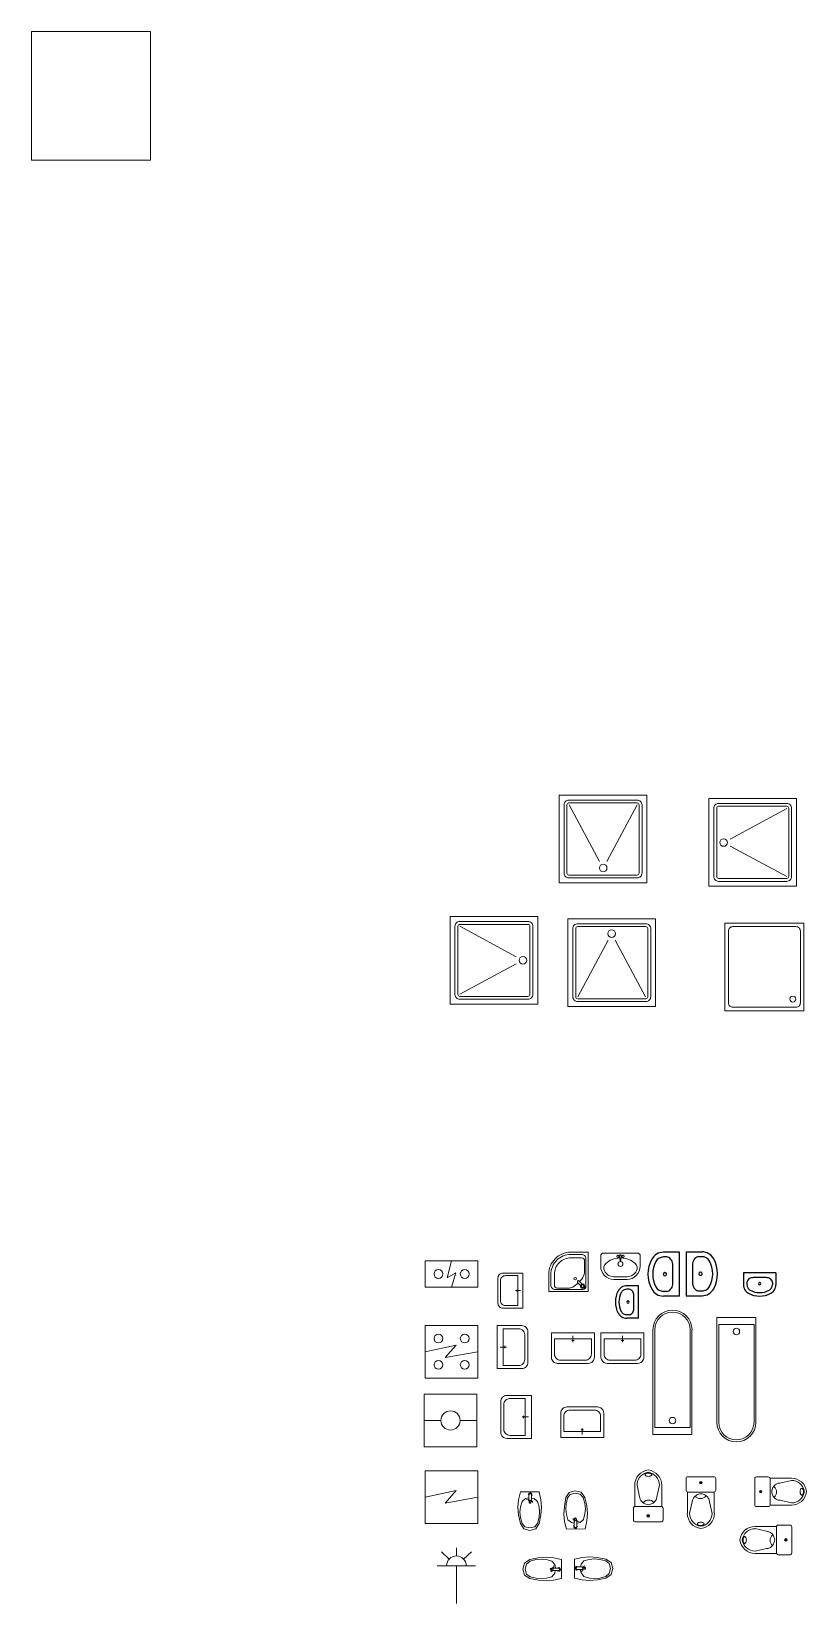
# Model space of a CAD drawing. Header units: millimetres. Extents: x 1384 to 40011, y 2090 to 26416.
# Drawn here: x 21932 to 30777, y 7286 to 25223 of the extents above; entities that cross this region are included whole.
import ezdxf

# ---------------------------------------------------------------- set-up
doc = ezdxf.new("R2010")
doc.units = ezdxf.units.MM
doc.linetypes.add('DASHED', pattern=[70, 50, -20])
for name, color, linetype in [('B-SANTECH', 123, 'Continuous'), ('MEBEL', 7, 'DASHED'), ('SANTEH', 30, 'Continuous'), ('ТОНКИЕ', 250, 'Continuous')]:
    doc.layers.add(name, color=color, linetype=linetype)

# ---------------------------------------------------------------- blocks, each defined once
blk = doc.blocks.new('A$C0AA73124')
at = {"layer": 'MEBEL', "linetype": 'ByBlock'}
for p, q in [((1, -41), (1, -223)), ((501, -41), (1, -41)), ((57, -174), (55, -187)), ((61, -162), (57, -174)), ((68, -151), (61, -162)), ((78, -140), (68, -151)), ((90, -131), (78, -140)), ((104, -124), (90, -131)), ((119, -119), (104, -124)), ((135, -115), (119, -119)), ((152, -114), (135, -115)), ((152, -114), (152, -114)), ((350, -114), (152, -114)), ((350, -114), (350, -114)), ((367, -115), (350, -114)), ((383, -119), (367, -115)), ((398, -124), (383, -119)), ((412, -131), (398, -124)), ((424, -140), (412, -131)), ((434, -151), (424, -140)), ((441, -162), (434, -151)), ((445, -174), (441, -162)), ((447, -187), (445, -174)), ((501, -41), (501, -223)), ((1, -223), (3, -244)), ((3, -244), (7, -263)), ((7, -263), (13, -283)), ((13, -283), (22, -301)), ((22, -301), (34, -317)), ((34, -317), (48, -332)), ((48, -332), (63, -345)), ((55, -187), (55, -223)), ((55, -223), (56, -236)), ((56, -236), (59, -249)), ((59, -249), (63, -261)), ((63, -261), (69, -273)), ((63, -345), (80, -356)), ((69, -273), (76, -283)), ((76, -283), (85, -293)), ((80, -356), (121, -375)), ((85, -293), (95, -301)), ((95, -301), (106, -308)), ((106, -308), (140, -324)), ((140, -324), (176, -336)), ((176, -336), (213, -343)), ((213, -343), (251, -345)), ((238, -192), (232, -206)), ((232, -206), (238, -219)), ((251, -187), (238, -192)), ((238, -219), (251, -225)), ((265, -192), (251, -187)), ((251, -225), (265, -219)), ((251, -345), (289, -343)), ((270, -206), (265, -192)), ((265, -219), (270, -206)), ((289, -343), (326, -336)), ((326, -336), (362, -324)), ((362, -324), (396, -308)), ((382, -375), (422, -356)), ((396, -308), (407, -301)), ((407, -301), (417, -293)), ((417, -293), (426, -283)), ((422, -356), (439, -345)), ((426, -283), (433, -273)), ((433, -273), (439, -261)), ((439, -261), (443, -249)), ((439, -345), (455, -332)), ((443, -249), (446, -236)), ((446, -236), (447, -223)), ((447, -187), (447, -223)), ((455, -332), (468, -317)), ((468, -317), (480, -301)), ((480, -301), (489, -283)), ((489, -283), (496, -263)), ((496, -263), (500, -244)), ((500, -244), (501, -223)), ((121, -375), (163, -388)), ((163, -388), (207, -397)), ((207, -397), (251, -399)), ((251, -399), (296, -397)), ((296, -397), (339, -388)), ((339, -388), (382, -375))]:
    blk.add_line(p, q, dxfattribs=at)
blk = doc.blocks.new('унитаз')
at = {"lineweight": 9}
blk.add_line((-287, 98), (-418, 129), dxfattribs=at)
at = {"layer": 'ТОНКИЕ', "color": 0, "lineweight": 9, "ltscale": 100}
for p, q in [((-174, 154), (-418, 154)), ((-287, -98), (-418, -129)), ((-174, -154), (-418, -154))]:
    blk.add_line(p, q, dxfattribs=at)
for points in [[(-556, -1, -0.049911), (-555, 15, -0.063732), (-551, 26, -0.103622), (-544, 35, -0.177768), (-537, 38, -0.177768), (-531, 35, -0.103622), (-524, 26, -0.063732), (-520, 15, -0.049911), (-518, -1, -0.049911)], [(-194, 0, 0.046371), (-200, 26, 0.088923), (-220, 64, 0.104957), (-252, 90, 0.120011), (-287, 98, 0.120011)], [(-194, 0, -0.046371), (-200, -26, -0.088923), (-220, -64, -0.104957), (-252, -90, -0.120011), (-287, -98, -0.120011)], [(-556, -1, 0.049911), (-555, -17, 0.063732), (-551, -29, 0.103622), (-544, -38, 0.177768), (-537, -40, 0.177768), (-531, -38, 0.103622), (-524, -29, 0.063732), (-520, -17, 0.049911), (-518, -1, 0.049911)]]:
    blk.add_lwpolyline(points, format="xyb", dxfattribs=at)
blk.add_lwpolyline([(0, -150), (0, 150, 0.414214), (-19, 169), (-155, 169, 0.414214), (-174, 150), (-174, -150, 0.414214), (-155, -169), (-19, -169, 0.414214)], format="xyb", close=True, dxfattribs=at)
for radius in [14.6, 4.86]:
    blk.add_circle((-67, 0), radius, dxfattribs=at)
for centre, radius, start, end in [((-418, -21), 175, 90, 173.1637), ((-418, 21), 175, 186.8363, 270), ((-418, -21), 149, 90, 171.9966), ((-418, 21), 149, 188.0034, 270), ((-174, -3), 74.1, 128.0102, 180.9041), ((-174, -5), 74.1, 179.0959, 231.9898)]:
    blk.add_arc(centre, radius, start, end, dxfattribs=at)
blk = doc.blocks.new('раковина')
at = {"color": 0, "lineweight": 9}
for p, q in [((-35, 0), (-107, 0)), ((-89, 14), (-89, -14))]:
    blk.add_line(p, q, dxfattribs=at)
blk.add_lwpolyline([(0, 245), (-280, 245, 0.414214), (-350, 175), (-350, -175, 0.414214), (-280, -245), (0, -245)], format="xyb", close=True, dxfattribs=at)
blk.add_lwpolyline([(-70, 210), (-245, 210, 0.414214), (-315, 140), (-315, -140, 0.414214), (-245, -210), (-70, -210), (-70, -70)], format="xyb", dxfattribs=at)
blk.add_lwpolyline([(-70, -66), (-70, 210)], dxfattribs=at)
blk = doc.blocks.new('плита')
at = {"lineweight": 9}
blk.add_lwpolyline([(300, 300), (300, -300), (-300, -300), (-300, 300)], close=True, dxfattribs=at)
for centre in [(-150, 150), (150, 150), (-150, -150), (150, -150)]:
    blk.add_circle(centre, 50, dxfattribs=at)

msp = doc.modelspace()

# ---------------------------------------------------------------- hatches: boundary and pattern name
at = {"lineweight": 9, "ltscale": 600}
h = msp.add_hatch(color=256, dxfattribs=at)
edge = h.paths.add_edge_path()
edge.add_line((28644, 11244), (28643, 11252))
edge.add_ellipse((28653, 11254), major_axis=(10.1, 0), ratio=1, start_angle=540, end_angle=550.1755, ccw=False)
edge.add_arc((28653, 11254), 10.1, 450, 540, ccw=False)
edge.add_line((28653, 11264), (28653, 11265))
edge.add_line((28653, 11265), (28646, 11265))
edge.add_arc((28653, 11254), 13.4, 844.6981, 946.4848)
h.paths.add_polyline_path([(28653, 11265), (28661, 11265, 0.152567), (28653, 11267)])
h.paths.add_polyline_path([(28646, 11265), (28653, 11265), (28653, 11267, 0.152567)])
h.paths.add_polyline_path([(28663, 11252), (28662, 11244, 0.475833), (28661, 11265), (28653, 11265), (28653, 11264, -0.46724)])

# ---------------------------------------------------------------- linework, layer by layer
at = {"lineweight": 9}
for p, q in [((28954, 16509), (28954, 15509)), ((28415, 15753), (28068, 16398)), ((28496, 15753), (28843, 16398)), ((29662, 16470), (29662, 15470)), ((29905, 16009), (30551, 16356)), ((29905, 15929), (30551, 15582)), ((27954, 15509), (28954, 15509)), ((30662, 15470), (29662, 15470)), ((26709, 15124), (27709, 15124)), ((27709, 14124), (27709, 15124)), ((28054, 14098), (28054, 15098)), ((29054, 15098), (28054, 15098)), ((27465, 14666), (26820, 15013)), ((28512, 14855), (28165, 14209)), ((28593, 14855), (28940, 14209)), ((27465, 14585), (26820, 14238)), ((26426, 11196), (27026, 11196)), ((26726, 11196), (26674, 11002)), ((26674, 11002), (26774, 11059)), ((26774, 11059), (26726, 10896)), ((29024, 10410), (29024, 9214)), ((29045, 10410), (29045, 9295)), ((29448, 10410), (29448, 9295)), ((29469, 10410), (29469, 9214)), ((29753, 9353), (29753, 10549)), ((29753, 10549), (30198, 10549)), ((29774, 10468), (30177, 10468)), ((29774, 9353), (29774, 10468)), ((30177, 9353), (30177, 10468)), ((30198, 9353), (30198, 10549)), ((26426, 10159), (26779, 10233)), ((26779, 10233), (26654, 10092)), ((26654, 10092), (27026, 10159)), ((26414, 9375), (26605, 9375)), ((26824, 9375), (27014, 9375)), ((29469, 9214), (29024, 9214)), ((29448, 9295), (29045, 9295)), ((28872, 8505), (28842, 8636)), ((30472, 8661), (30603, 8691)), ((26426, 8500), (26779, 8574)), ((26779, 8574), (26654, 8433)), ((26654, 8433), (27026, 8500)), ((27483, 8384), (27490, 8469)), ((27490, 8469), (27512, 8559)), ((27512, 8559), (27726, 8559)), ((27512, 8389), (27530, 8451)), ((27530, 8451), (27569, 8484)), ((27569, 8484), (27608, 8492)), ((27610, 8469), (27581, 8473)), ((27611, 8466), (27599, 8461)), ((27602, 8535), (27601, 8527)), ((27606, 8542), (27602, 8535)), ((27613, 8547), (27606, 8542)), ((27608, 8529), (27612, 8535)), ((27608, 8530), (27608, 8529)), ((27608, 8473), (27608, 8529)), ((27612, 8467), (27608, 8473)), ((27611, 8446), (27611, 8467)), ((27622, 8446), (27611, 8446)), ((27612, 8535), (27617, 8539)), ((27617, 8463), (27612, 8467)), ((27621, 8549), (27613, 8547)), ((27613, 8437), (27613, 8446)), ((27614, 8435), (27613, 8437)), ((27618, 8433), (27614, 8435)), ((27617, 8539), (27623, 8540)), ((27623, 8461), (27617, 8463)), ((27622, 8432), (27618, 8433)), ((27630, 8548), (27621, 8549)), ((27622, 8447), (27622, 8447)), ((27623, 8447), (27622, 8447)), ((27627, 8433), (27622, 8432)), ((27623, 8540), (27629, 8539)), ((27629, 8463), (27623, 8461)), ((27634, 8446), (27623, 8446)), ((27631, 8434), (27627, 8433)), ((27629, 8539), (27634, 8535)), ((27634, 8467), (27629, 8463)), ((27637, 8544), (27630, 8548)), ((27632, 8437), (27631, 8434)), ((27632, 8446), (27632, 8437)), ((27634, 8535), (27638, 8529)), ((27638, 8473), (27634, 8467)), ((27634, 8467), (27634, 8446)), ((27637, 8461), (27634, 8464)), ((27637, 8461), (27634, 8462)), ((27643, 8537), (27637, 8544)), ((27652, 8439), (27637, 8461)), ((27638, 8530), (27638, 8473)), ((27639, 8514), (27638, 8512)), ((27638, 8490), (27668, 8484)), ((27644, 8521), (27639, 8514)), ((27645, 8529), (27643, 8537)), ((27668, 8484), (27708, 8451)), ((27708, 8451), (27724, 8389)), ((27726, 8559), (27746, 8470)), ((27746, 8470), (27753, 8385)), ((28013, 8394), (28031, 8494)), ((28031, 8494), (28068, 8553)), ((28034, 8422), (28049, 8491)), ((28049, 8491), (28080, 8532)), ((28068, 8553), (28136, 8573)), ((28080, 8532), (28137, 8547)), ((28136, 8573), (28205, 8555)), ((28137, 8547), (28194, 8534)), ((28194, 8534), (28227, 8494)), ((28205, 8555), (28245, 8497)), ((28227, 8494), (28247, 8427)), ((28245, 8497), (28269, 8400)), ((29669, 8446), (29699, 8315)), ((27490, 8297), (27483, 8384)), ((27512, 8199), (27490, 8297)), ((27506, 8330), (27512, 8389)), ((27511, 8269), (27506, 8330)), ((27530, 8201), (27511, 8269)), ((27724, 8270), (27708, 8201)), ((27724, 8389), (27730, 8331)), ((27730, 8331), (27724, 8270)), ((27746, 8298), (27726, 8199)), ((27753, 8385), (27746, 8298)), ((28008, 8307), (28013, 8394)), ((28016, 8222), (28008, 8307)), ((28030, 8362), (28034, 8422)), ((28036, 8303), (28030, 8362)), ((28054, 8242), (28036, 8303)), ((28109, 8255), (28124, 8233)), ((28129, 8257), (28130, 8260)), ((28129, 8248), (28129, 8257)), ((28130, 8260), (28134, 8261)), ((28134, 8261), (28139, 8262)), ((28139, 8262), (28144, 8261)), ((28144, 8261), (28147, 8259)), ((28147, 8259), (28148, 8257)), ((28148, 8257), (28148, 8248)), ((28248, 8308), (28232, 8245)), ((28247, 8427), (28254, 8366)), ((28254, 8366), (28248, 8308)), ((28269, 8400), (28277, 8313)), ((28277, 8313), (28271, 8228)), ((27562, 8161), (27530, 8201)), ((27619, 8148), (27562, 8161)), ((27676, 8161), (27619, 8148)), ((27708, 8201), (27676, 8161)), ((28037, 8133), (28016, 8222)), ((28252, 8137), (28037, 8133)), ((28094, 8210), (28054, 8242)), ((28125, 8204), (28094, 8210)), ((28118, 8165), (28120, 8157)), ((28119, 8173), (28123, 8180)), ((28120, 8157), (28126, 8150)), ((28123, 8180), (28125, 8182)), ((28124, 8233), (28127, 8232)), ((28124, 8233), (28127, 8230)), ((28124, 8221), (28128, 8227)), ((28125, 8164), (28124, 8221)), ((28129, 8159), (28125, 8165)), ((28126, 8150), (28133, 8146)), ((28127, 8248), (28139, 8248)), ((28127, 8227), (28127, 8248)), ((28128, 8227), (28133, 8231)), ((28134, 8155), (28129, 8159)), ((28133, 8231), (28139, 8233)), ((28133, 8146), (28142, 8145)), ((28140, 8154), (28134, 8155)), ((28138, 8248), (28139, 8248)), ((28139, 8248), (28150, 8248)), ((28139, 8248), (28139, 8248)), ((28139, 8233), (28145, 8232)), ((28146, 8155), (28140, 8154)), ((28142, 8145), (28150, 8147)), ((28145, 8232), (28150, 8228)), ((28151, 8159), (28146, 8155)), ((28150, 8248), (28150, 8227)), ((28150, 8229), (28163, 8234)), ((28150, 8228), (28154, 8222)), ((28150, 8147), (28157, 8152)), ((28151, 8225), (28181, 8222)), ((28155, 8165), (28151, 8159)), ((28154, 8222), (28155, 8165)), ((28193, 8212), (28154, 8202)), ((28155, 8165), (28155, 8165)), ((28157, 8152), (28161, 8160)), ((28161, 8160), (28162, 8168)), ((28232, 8245), (28193, 8212)), ((28271, 8228), (28252, 8137)), ((27541, 7680), (27560, 7748)), ((27560, 7748), (27618, 7787)), ((27567, 7680), (27581, 7737)), ((27581, 7737), (27621, 7770)), ((27618, 7787), (27716, 7809)), ((27621, 7770), (27689, 7788)), ((27689, 7788), (27750, 7794)), ((27716, 7809), (27804, 7816)), ((27750, 7794), (27808, 7787)), ((27804, 7816), (27889, 7809)), ((27808, 7787), (27871, 7770)), ((27871, 7770), (27903, 7730)), ((27889, 7809), (27979, 7787)), ((27889, 7689), (27893, 7719)), ((27903, 7730), (27912, 7691)), ((27979, 7787), (27979, 7573)), ((28127, 7791), (28217, 7811)), ((28127, 7577), (28127, 7791)), ((28196, 7703), (28203, 7734)), ((28203, 7734), (28235, 7773)), ((28217, 7811), (28301, 7818)), ((28248, 7718), (28226, 7703)), ((28235, 7773), (28297, 7790)), ((28297, 7790), (28356, 7795)), ((28301, 7818), (28389, 7812)), ((28356, 7795), (28417, 7790)), ((28389, 7812), (28488, 7791)), ((28417, 7790), (28485, 7773)), ((28485, 7773), (28526, 7742)), ((28488, 7791), (28546, 7754)), ((28526, 7742), (28539, 7685)), ((28546, 7754), (28566, 7685)), ((27560, 7611), (27541, 7680)), ((27618, 7573), (27560, 7611)), ((27581, 7623), (27567, 7680)), ((27621, 7592), (27581, 7623)), ((27717, 7553), (27618, 7573)), ((27690, 7575), (27621, 7592)), ((27750, 7570), (27690, 7575)), ((27805, 7547), (27717, 7553)), ((27809, 7575), (27750, 7570)), ((27890, 7554), (27805, 7547)), ((27871, 7592), (27809, 7575)), ((27852, 7677), (27853, 7682)), ((27853, 7672), (27852, 7677)), ((27853, 7682), (27855, 7685)), ((27854, 7668), (27853, 7672)), ((27857, 7667), (27854, 7668)), ((27855, 7685), (27857, 7686)), ((27857, 7686), (27866, 7686)), ((27866, 7667), (27857, 7667)), ((27859, 7647), (27881, 7662)), ((27866, 7688), (27887, 7688)), ((27866, 7677), (27866, 7688)), ((27866, 7677), (27866, 7677)), ((27866, 7676), (27866, 7677)), ((27866, 7665), (27866, 7677)), ((27887, 7665), (27866, 7665)), ((27903, 7631), (27871, 7592)), ((27885, 7688), (27881, 7700)), ((27881, 7676), (27882, 7682)), ((27882, 7671), (27881, 7676)), ((27881, 7662), (27882, 7665)), ((27881, 7662), (27884, 7665)), ((27882, 7682), (27886, 7687)), ((27886, 7666), (27882, 7671)), ((27886, 7687), (27893, 7691)), ((27893, 7662), (27886, 7666)), ((27979, 7573), (27890, 7554)), ((27893, 7691), (27949, 7691)), ((27950, 7662), (27893, 7662)), ((27910, 7662), (27903, 7631)), ((27933, 7660), (27932, 7662)), ((27941, 7656), (27933, 7660)), ((27955, 7697), (27946, 7698)), ((27950, 7691), (27949, 7691)), ((27949, 7691), (27955, 7687)), ((27955, 7665), (27949, 7662)), ((27949, 7655), (27957, 7657)), ((27962, 7693), (27955, 7697)), ((27955, 7687), (27959, 7682)), ((27959, 7671), (27955, 7665)), ((27957, 7657), (27964, 7662)), ((27959, 7682), (27960, 7676)), ((27960, 7676), (27959, 7671)), ((27967, 7686), (27962, 7693)), ((27964, 7662), (27968, 7669)), ((27969, 7678), (27967, 7686)), ((27968, 7669), (27969, 7678)), ((28217, 7556), (28127, 7577)), ((28138, 7695), (28137, 7687)), ((28137, 7687), (28139, 7679)), ((28143, 7703), (28138, 7695)), ((28139, 7679), (28144, 7672)), ((28149, 7708), (28143, 7703)), ((28144, 7672), (28152, 7668)), ((28146, 7688), (28147, 7694)), ((28147, 7683), (28146, 7688)), ((28147, 7694), (28151, 7699)), ((28151, 7677), (28147, 7683)), ((28157, 7710), (28149, 7708)), ((28151, 7699), (28157, 7703)), ((28157, 7674), (28151, 7677)), ((28152, 7668), (28160, 7667)), ((28157, 7703), (28214, 7703)), ((28157, 7674), (28157, 7674)), ((28214, 7674), (28157, 7674)), ((28166, 7709), (28173, 7705)), ((28173, 7705), (28174, 7703)), ((28203, 7635), (28194, 7674)), ((28235, 7595), (28203, 7635)), ((28214, 7703), (28220, 7699)), ((28220, 7677), (28214, 7674)), ((28217, 7676), (28214, 7646)), ((28302, 7548), (28217, 7556)), ((28219, 7700), (28240, 7700)), ((28240, 7677), (28219, 7677)), ((28220, 7699), (28224, 7694)), ((28224, 7683), (28220, 7677)), ((28221, 7677), (28226, 7665)), ((28226, 7703), (28222, 7700)), ((28226, 7703), (28224, 7700)), ((28224, 7694), (28225, 7688)), ((28225, 7688), (28224, 7683)), ((28298, 7577), (28235, 7595)), ((28240, 7700), (28240, 7688)), ((28240, 7698), (28250, 7698)), ((28240, 7688), (28240, 7677)), ((28240, 7688), (28240, 7687)), ((28240, 7688), (28240, 7688)), ((28249, 7679), (28240, 7679)), ((28252, 7680), (28249, 7679)), ((28250, 7698), (28252, 7696)), ((28252, 7696), (28254, 7693)), ((28253, 7683), (28252, 7680)), ((28254, 7688), (28253, 7683)), ((28254, 7693), (28254, 7688)), ((28357, 7571), (28298, 7577)), ((28390, 7555), (28302, 7548)), ((28417, 7577), (28357, 7571)), ((28488, 7577), (28390, 7555)), ((28485, 7595), (28417, 7577)), ((28525, 7628), (28485, 7595)), ((28546, 7616), (28488, 7577)), ((28539, 7685), (28525, 7628)), ((28566, 7685), (28546, 7616))]:
    msp.add_line(p, q, dxfattribs=at)
at = {"lineweight": 9, "ltscale": 600}
for p, q in [((28643, 11252), (28643, 11254)), ((28643, 11254), (28648, 11195)), ((28648, 11195), (28643, 11252)), ((28663, 11254), (28658, 11195)), ((28663, 11254), (28658, 11195))]:
    msp.add_line(p, q, dxfattribs=at)
at = {"color": 0, "lineweight": 9}
for p, q in [((27513, 10856), (27454, 10856)), ((27469, 10867), (27469, 10845)), ((27335, 10198), (27335, 10226)), ((28097, 10287), (28125, 10287)), ((28111, 10341), (28111, 10269)), ((28662, 10287), (28690, 10287)), ((28676, 10341), (28676, 10269)), ((27281, 10212), (27353, 10212)), ((28231, 9268), (28203, 9268)), ((28217, 9214), (28217, 9286))]:
    msp.add_line(p, q, dxfattribs=at)
at = {"color": 3, "lineweight": 9}
for p, q in [((26781, 7829), (26781, 7923)), ((26669, 7717), (26563, 7717)), ((26699, 7793), (26610, 7876)), ((26669, 7717), (26999, 7717)), ((26781, 7717), (26781, 7286)), ((26864, 7793), (26952, 7876))]:
    msp.add_line(p, q, dxfattribs=at)
at = {"color": 1, "lineweight": 0}
msp.add_lwpolyline([(21932, 25223), (23289, 25223), (23289, 23753), (21932, 23753)], close=True, dxfattribs=at)
at = {"lineweight": 9}
for points in [[(27954, 15509), (27954, 16509), (28954, 16509)], [(29662, 16470), (30662, 16470), (30662, 15470)], [(27709, 14124), (26709, 14124), (26709, 15124)], [(29054, 15098), (29054, 14098), (28054, 14098)], [(27026, 11196), (27026, 10896), (26426, 10896), (26426, 11196)], [(27726, 8199), (27688, 8140), (27620, 8121), (27551, 8140), (27512, 8199)]]:
    msp.add_lwpolyline(points, dxfattribs=at)
for points in [[(28010, 15621), (28010, 16398, -0.414214), (28065, 16454), (28843, 16454, -0.141372)], [(28899, 16398), (28899, 15621, -0.414214), (28843, 15565), (28065, 15565, -0.414214), (28010, 15621)], [(28043, 15621), (28043, 16398, -0.414214), (28065, 16421), (28843, 16421, -0.139565)], [(28865, 16398), (28865, 15621, -0.414214), (28843, 15598), (28065, 15598, -0.414214), (28043, 15621)], [(28899, 15621), (28899, 16398, 0.414214), (28843, 16454), (28065, 16454, 0.141372)], [(28865, 15621), (28865, 16398, 0.414214), (28843, 16421), (28065, 16421, 0.139565)], [(30551, 15526), (29773, 15526, -0.414214), (29717, 15582), (29717, 16359, -0.414214), (29773, 16415)], [(30551, 15559), (29773, 15559, -0.414214), (29751, 15582), (29751, 16359, -0.414214), (29773, 16382)], [(29773, 16415), (30551, 16415, -0.414214), (30606, 16359), (30606, 15582, -0.141372)], [(29773, 16382), (30551, 16382, -0.414214), (30573, 16359), (30573, 15582, -0.139565)], [(29773, 15559), (30551, 15559, 0.414214), (30573, 15582), (30573, 16359, 0.139565)], [(29773, 15526), (30551, 15526, 0.414214), (30606, 15582), (30606, 16359, 0.141372)], [(27598, 15069), (26820, 15069, 0.414214), (26765, 15013), (26765, 14235, 0.141372)], [(26820, 15069), (27598, 15069, -0.414214), (27653, 15013), (27653, 14235, -0.414214), (27598, 14180)], [(27598, 14180), (26820, 14180, -0.414214), (26765, 14235), (26765, 15013, -0.141372)], [(27598, 15035), (26820, 15035, 0.414214), (26798, 15013), (26798, 14235, 0.139565)], [(27598, 14213), (26820, 14213, -0.414214), (26798, 14235), (26798, 15013, -0.139565)], [(26820, 15035), (27598, 15035, -0.414214), (27620, 15013), (27620, 14235, -0.414214), (27598, 14213)], [(28110, 14209), (28110, 14987, -0.414214), (28165, 15043), (28943, 15043, -0.414214), (28999, 14987)], [(28110, 14987), (28110, 14209, 0.414214), (28165, 14154), (28943, 14154, 0.141372)], [(28143, 14209), (28143, 14987, -0.414214), (28165, 15009), (28943, 15009, -0.414214), (28965, 14987)], [(28143, 14987), (28143, 14209, 0.414214), (28165, 14187), (28943, 14187, 0.139565)], [(28965, 14987), (28965, 14209, -0.414214), (28943, 14187), (28165, 14187, -0.139565)], [(28999, 14987), (28999, 14209, -0.414214), (28943, 14154), (28165, 14154, -0.141372)]]:
    msp.add_lwpolyline(points, format="xyb", dxfattribs=at)
at = {"lineweight": 9, "ltscale": 600}
msp.add_lwpolyline([(28878, 11135, -0.414214), (28728, 10985), (28578, 10985, -0.414214), (28428, 11135), (28428, 11265), (28448, 11285), (28858, 11285), (28878, 11265)], format="xyb", close=True, dxfattribs=at)
msp.add_lwpolyline([(28645, 11230, 0.181638), (28485, 11164, 0.326351), (28470, 11083, 0.289814), (28578, 11015), (28728, 11015, 0.289814), (28837, 11083, 0.326351), (28821, 11164, 0.181638), (28661, 11230)], format="xyb", dxfattribs=at)
for points in [[(28635, 11245), (28635, 11245), (28635, 11244), (28635, 11244), (28635, 11244), (28635, 11244), (28635, 11244), (28635, 11244), (28635, 11243), (28635, 11243), (28635, 11243), (28635, 11243), (28634, 11243), (28634, 11243), (28634, 11242), (28634, 11242), (28634, 11242), (28634, 11242), (28634, 11242), (28634, 11241), (28634, 11241), (28634, 11241), (28634, 11241), (28634, 11241), (28634, 11241), (28634, 11241), (28633, 11240), (28633, 11240), (28633, 11240), (28633, 11240), (28633, 11240), (28633, 11240), (28633, 11239), (28633, 11239), (28633, 11239), (28633, 11239), (28632, 11239), (28632, 11239), (28632, 11238), (28632, 11238), (28632, 11238), (28632, 11238), (28631, 11238), (28631, 11238), (28631, 11238), (28631, 11238), (28631, 11238), (28631, 11237), (28631, 11237), (28630, 11237), (28630, 11237), (28630, 11237), (28630, 11237), (28630, 11237), (28630, 11237), (28630, 11237), (28629, 11237), (28629, 11237), (28629, 11236), (28629, 11236), (28629, 11236), (28628, 11236), (28628, 11236), (28628, 11236), (28628, 11236), (28628, 11236), (28628, 11236), (28627, 11235), (28627, 11235), (28627, 11235), (28627, 11235), (28627, 11235), (28627, 11235), (28626, 11235), (28626, 11235), (28626, 11235), (28626, 11235), (28625, 11235), (28625, 11235), (28625, 11235), (28625, 11235), (28625, 11235), (28625, 11235), (28624, 11235), (28624, 11235), (28624, 11235), (28624, 11235), (28624, 11235), (28623, 11235), (28623, 11235), (28623, 11235), (28623, 11235), (28623, 11235), (28623, 11235), (28622, 11235), (28622, 11235), (28622, 11235), (28622, 11235), (28622, 11235), (28621, 11235), (28621, 11235), (28621, 11235), (28621, 11235), (28621, 11235), (28620, 11235), (28620, 11235), (28620, 11236), (28620, 11236), (28620, 11236), (28619, 11236), (28619, 11236), (28619, 11236), (28618, 11236), (28618, 11236), (28618, 11236), (28618, 11237), (28617, 11237), (28617, 11237), (28616, 11237), (28616, 11238), (28615, 11238), (28615, 11238), (28615, 11238), (28615, 11239), (28615, 11239), (28615, 11239), (28615, 11239), (28614, 11239), (28614, 11239), (28614, 11239), (28614, 11240), (28614, 11240), (28613, 11240), (28613, 11240), (28613, 11240), (28613, 11240), (28613, 11241), (28613, 11241), (28613, 11241), (28613, 11241), (28613, 11241), (28613, 11242), (28613, 11242), (28613, 11242), (28613, 11242), (28612, 11242), (28612, 11242), (28612, 11242), (28612, 11243), (28612, 11243), (28612, 11243), (28612, 11243), (28612, 11243), (28612, 11244), (28612, 11244), (28612, 11244), (28612, 11244), (28612, 11244), (28612, 11245), (28612, 11245), (28612, 11245), (28611, 11245), (28611, 11245), (28611, 11245), (28611, 11246), (28611, 11246), (28611, 11246), (28611, 11246), (28611, 11246), (28611, 11246), (28612, 11247), (28612, 11247), (28612, 11247), (28612, 11247), (28612, 11247), (28611, 11248), (28611, 11248), (28611, 11248), (28611, 11248), (28611, 11248), (28611, 11249), (28611, 11249), (28611, 11249), (28611, 11249), (28612, 11249), (28612, 11249), (28612, 11250), (28612, 11250), (28612, 11250), (28612, 11250), (28612, 11250), (28612, 11251), (28612, 11251), (28612, 11251), (28612, 11251), (28612, 11251), (28612, 11252), (28612, 11252), (28612, 11252), (28612, 11252), (28613, 11252), (28613, 11252), (28613, 11252), (28613, 11253), (28613, 11253), (28613, 11253), (28613, 11253), (28613, 11253), (28613, 11254), (28613, 11254), (28613, 11254), (28613, 11254), (28613, 11254), (28614, 11254), (28614, 11255), (28614, 11255), (28614, 11255), (28614, 11255), (28615, 11255), (28615, 11255), (28615, 11255), (28615, 11255), (28615, 11256), (28615, 11256), (28615, 11256), (28615, 11256), (28615, 11256), (28615, 11256), (28616, 11257), (28616, 11257), (28616, 11257), (28616, 11257), (28616, 11257), (28617, 11257), (28617, 11257), (28617, 11257), (28617, 11257), (28617, 11257), (28617, 11257), (28618, 11258), (28618, 11258), (28618, 11258), (28618, 11258), (28618, 11258), (28618, 11258), (28618, 11258), (28619, 11258), (28619, 11258), (28619, 11258), (28619, 11258), (28619, 11258), (28620, 11258), (28620, 11258), (28620, 11258), (28620, 11259), (28620, 11259), (28620, 11259), (28621, 11259), (28621, 11259), (28621, 11259), (28621, 11259), (28621, 11259), (28622, 11259), (28622, 11259), (28622, 11259), (28622, 11259), (28622, 11259), (28623, 11259), (28623, 11259), (28623, 11259), (28623, 11259), (28623, 11259), (28623, 11259), (28624, 11259), (28624, 11259), (28624, 11259), (28624, 11259), (28624, 11259), (28625, 11259), (28625, 11259), (28625, 11259), (28625, 11259), (28625, 11259), (28625, 11259), (28626, 11259), (28626, 11259), (28626, 11259), (28626, 11259), (28627, 11259), (28627, 11259), (28627, 11259), (28627, 11259), (28627, 11259), (28627, 11259), (28628, 11259), (28628, 11258), (28628, 11258), (28628, 11258), (28628, 11258), (28628, 11258), (28629, 11258), (28629, 11258), (28629, 11258), (28629, 11258), (28629, 11258), (28630, 11258), (28630, 11258), (28630, 11258), (28630, 11258), (28630, 11257), (28630, 11257), (28630, 11257), (28631, 11257), (28631, 11257), (28631, 11257), (28631, 11256), (28631, 11256), (28631, 11256), (28631, 11256), (28632, 11256), (28632, 11256), (28632, 11256), (28632, 11256), (28632, 11256), (28632, 11256), (28633, 11255), (28633, 11255), (28633, 11255), (28633, 11255), (28633, 11255), (28633, 11254), (28633, 11254), (28633, 11254), (28633, 11254), (28633, 11254), (28634, 11254), (28634, 11254), (28634, 11253), (28634, 11253), (28634, 11253), (28634, 11253), (28634, 11253), (28634, 11253), (28634, 11252), (28634, 11252), (28634, 11252), (28634, 11252), (28634, 11252), (28634, 11251), (28635, 11251), (28635, 11251), (28635, 11251), (28635, 11251), (28635, 11251), (28635, 11250), (28635, 11250), (28635, 11250), (28635, 11250), (28635, 11250), (28635, 11250), (28635, 11249), (28635, 11249), (28635, 11249), (28635, 11249), (28635, 11249), (28635, 11248), (28635, 11248), (28635, 11248), (28636, 11248), (28636, 11248), (28636, 11247), (28636, 11247), (28636, 11247), (28636, 11247), (28636, 11247), (28636, 11247), (28636, 11246), (28635, 11246), (28635, 11246), (28635, 11246), (28635, 11246), (28635, 11245), (28635, 11245), (28635, 11245)], [(28674, 11238), (28674, 11238), (28675, 11238), (28675, 11238), (28675, 11238), (28675, 11238), (28675, 11238), (28676, 11238), (28676, 11238), (28676, 11237), (28676, 11237), (28676, 11237), (28676, 11237), (28676, 11237), (28676, 11237), (28676, 11237), (28677, 11237), (28677, 11237), (28677, 11237), (28677, 11237), (28677, 11236), (28678, 11236), (28678, 11236), (28678, 11236), (28678, 11236), (28678, 11236), (28679, 11236), (28679, 11236), (28679, 11236), (28679, 11235), (28679, 11235), (28679, 11235), (28679, 11235), (28680, 11235), (28680, 11235), (28680, 11235), (28680, 11235), (28681, 11235), (28681, 11235), (28681, 11235), (28681, 11235), (28681, 11235), (28681, 11235), (28682, 11235), (28682, 11235), (28682, 11235), (28682, 11235), (28682, 11235), (28683, 11235), (28683, 11235), (28683, 11235), (28683, 11235), (28683, 11235), (28683, 11235), (28684, 11235), (28684, 11235), (28684, 11235), (28684, 11235), (28684, 11235), (28685, 11235), (28685, 11235), (28685, 11235), (28685, 11235), (28685, 11235), (28686, 11235), (28686, 11235), (28686, 11235), (28686, 11235), (28686, 11236), (28687, 11236), (28687, 11236), (28687, 11236), (28687, 11236), (28688, 11236), (28688, 11236), (28688, 11236), (28689, 11236), (28689, 11237), (28689, 11237), (28690, 11237), (28690, 11237), (28691, 11238), (28691, 11238), (28691, 11238), (28691, 11238), (28691, 11239), (28692, 11239), (28692, 11239), (28692, 11239), (28692, 11239), (28692, 11239), (28692, 11239), (28693, 11240), (28693, 11240), (28693, 11240), (28693, 11240), (28693, 11240), (28693, 11240), (28693, 11241), (28693, 11241), (28693, 11241), (28693, 11241), (28693, 11241), (28693, 11242), (28694, 11242), (28694, 11242), (28694, 11242), (28694, 11242), (28694, 11242), (28694, 11242), (28694, 11243), (28694, 11243), (28694, 11243), (28694, 11243), (28694, 11243), (28694, 11244), (28694, 11244), (28694, 11244), (28694, 11244), (28694, 11244), (28695, 11245), (28695, 11245), (28695, 11245), (28695, 11245), (28695, 11245), (28695, 11245), (28695, 11246), (28695, 11246), (28695, 11246), (28695, 11246), (28695, 11246), (28695, 11246), (28695, 11247), (28695, 11247), (28695, 11247), (28695, 11247), (28695, 11247), (28695, 11248), (28695, 11248), (28695, 11248), (28695, 11248), (28695, 11248), (28695, 11249), (28695, 11249), (28695, 11249), (28695, 11249), (28695, 11249), (28695, 11249), (28695, 11250), (28694, 11250), (28694, 11250), (28694, 11250), (28694, 11250), (28694, 11251), (28694, 11251), (28694, 11251), (28694, 11251), (28694, 11251), (28694, 11252), (28694, 11252), (28694, 11252), (28694, 11252), (28694, 11252), (28694, 11252), (28694, 11252), (28693, 11253), (28693, 11253), (28693, 11253), (28693, 11253), (28693, 11253), (28693, 11254), (28693, 11254), (28693, 11254), (28693, 11254), (28693, 11254), (28693, 11254), (28693, 11255), (28692, 11255), (28692, 11255), (28692, 11255), (28692, 11255), (28692, 11255), (28692, 11255), (28691, 11255), (28691, 11256), (28691, 11256), (28691, 11256), (28691, 11256), (28691, 11256), (28691, 11256), (28691, 11257), (28691, 11257), (28690, 11257), (28690, 11257), (28690, 11257), (28690, 11257), (28690, 11257), (28689, 11257), (28689, 11257), (28689, 11257), (28689, 11257), (28689, 11258), (28689, 11258), (28689, 11258), (28688, 11258), (28688, 11258), (28688, 11258), (28688, 11258), (28688, 11258), (28688, 11258), (28687, 11258), (28687, 11258), (28687, 11258), (28687, 11258), (28687, 11258), (28686, 11258), (28686, 11259), (28686, 11259), (28686, 11259), (28686, 11259), (28686, 11259), (28685, 11259), (28685, 11259), (28685, 11259), (28685, 11259), (28685, 11259), (28684, 11259), (28684, 11259), (28684, 11259), (28684, 11259), (28684, 11259), (28683, 11259), (28683, 11259), (28683, 11259), (28683, 11259), (28683, 11259), (28683, 11259), (28682, 11259), (28682, 11259), (28682, 11259), (28682, 11259), (28682, 11259), (28681, 11259), (28681, 11259), (28681, 11259), (28681, 11259), (28681, 11259), (28681, 11259), (28680, 11259), (28680, 11259), (28680, 11259), (28680, 11259), (28679, 11259), (28679, 11259), (28679, 11259), (28679, 11259), (28679, 11259), (28679, 11258), (28679, 11258), (28678, 11258), (28678, 11258), (28678, 11258), (28678, 11258), (28678, 11258), (28677, 11258), (28677, 11258), (28677, 11258), (28677, 11258), (28677, 11258), (28676, 11258), (28676, 11258), (28676, 11257), (28676, 11257), (28676, 11257), (28676, 11257), (28676, 11257), (28676, 11257), (28676, 11256), (28675, 11256), (28675, 11256), (28675, 11256), (28675, 11256), (28675, 11256), (28674, 11256), (28674, 11256), (28674, 11256), (28674, 11256), (28674, 11255), (28674, 11255), (28674, 11255), (28674, 11255), (28674, 11255), (28674, 11254), (28673, 11254), (28673, 11254), (28673, 11254), (28673, 11254), (28673, 11254), (28673, 11254), (28673, 11253), (28672, 11253), (28672, 11253), (28672, 11253), (28672, 11253), (28672, 11253), (28672, 11252), (28672, 11252), (28672, 11252), (28672, 11252), (28672, 11252), (28672, 11251), (28672, 11251), (28672, 11251), (28672, 11251), (28671, 11251), (28671, 11251), (28671, 11250), (28671, 11250), (28671, 11250), (28671, 11250), (28671, 11250), (28671, 11250), (28671, 11249), (28671, 11249), (28671, 11249), (28671, 11249), (28671, 11249), (28671, 11248), (28671, 11248), (28671, 11248), (28671, 11248), (28671, 11248), (28671, 11247), (28671, 11247), (28671, 11247), (28671, 11247), (28671, 11247), (28671, 11247), (28671, 11246), (28671, 11246), (28671, 11246), (28671, 11246), (28671, 11246), (28671, 11245), (28671, 11245), (28671, 11245), (28671, 11245), (28671, 11245), (28671, 11244), (28671, 11244), (28671, 11244), (28671, 11244), (28671, 11244), (28671, 11244), (28671, 11243), (28672, 11243), (28672, 11243), (28672, 11243), (28672, 11243), (28672, 11243), (28672, 11242), (28672, 11242), (28672, 11242), (28672, 11242), (28672, 11242), (28672, 11241), (28672, 11241), (28672, 11241), (28672, 11241), (28673, 11241), (28673, 11241), (28673, 11241), (28673, 11240), (28673, 11240), (28673, 11240), (28673, 11240), (28674, 11240), (28674, 11240), (28674, 11239), (28674, 11239), (28674, 11239), (28674, 11239), (28674, 11239), (28674, 11239)]]:
    msp.add_lwpolyline(points, close=True, dxfattribs=at)
at = {"color": 0, "lineweight": 9}
for points in [[(27541, 11056), (27313, 11056, 0.414214), (27255, 10999), (27255, 10713, 0.414214), (27313, 10656), (27541, 10656)], [(27246, 9967), (27526, 9967, 0.414214), (27596, 10037), (27596, 10387, 0.414214), (27526, 10457), (27246, 10457)], [(27866, 10376), (27866, 10096, 0.414214), (27936, 10026), (28286, 10026, 0.414214), (28356, 10096), (28356, 10376)], [(28431, 10376), (28431, 10096, 0.414214), (28501, 10026), (28851, 10026, 0.414214), (28921, 10096), (28921, 10376)], [(28462, 9179), (28462, 9459, 0.414214), (28392, 9529), (28042, 9529, 0.414214), (27972, 9459), (27972, 9179)]]:
    msp.add_lwpolyline(points, format="xyb", close=True, dxfattribs=at)
for points in [[(27484, 11028), (27341, 11028, 0.414214), (27284, 10971), (27284, 10742, 0.414214), (27341, 10685), (27484, 10685), (27484, 10799)], [(27316, 10002), (27491, 10002, 0.414214), (27561, 10072), (27561, 10352, 0.414214), (27491, 10422), (27316, 10422), (27316, 10282)], [(27901, 10306), (27901, 10131, 0.414214), (27971, 10061), (28251, 10061, 0.414214), (28321, 10131), (28321, 10306), (28181, 10306)], [(28466, 10306), (28466, 10131, 0.414214), (28536, 10061), (28816, 10061, 0.414214), (28886, 10131), (28886, 10306), (28746, 10306)], [(28427, 9249), (28427, 9424, 0.414214), (28357, 9494), (28077, 9494, 0.414214), (28007, 9424), (28007, 9249), (28147, 9249)]]:
    msp.add_lwpolyline(points, format="xyb", dxfattribs=at)
for points in [[(27484, 10802), (27484, 11028)], [(27316, 10278), (27316, 10002)], [(28177, 10306), (27901, 10306)], [(28742, 10306), (28466, 10306)], [(28151, 9249), (28427, 9249)]]:
    msp.add_lwpolyline(points, dxfattribs=at)
at = {"lineweight": 9}
for points in [[(27014, 9075), (26414, 9075), (26414, 9675), (27014, 9675)], [(27026, 8800), (27026, 8200), (26426, 8200), (26426, 8800)]]:
    msp.add_lwpolyline(points, close=True, dxfattribs=at)
for centre, radius in [((29830, 15969), 43.3), ((28456, 15678), 43.3), ((28553, 14930), 43.3), ((27540, 14626), 43.3), ((26576, 11046), 50), ((26876, 11046), 50), ((29976, 10390), 37.3), ((26714, 9375), 110), ((29247, 9373), 37.3)]:
    msp.add_circle(centre, radius, dxfattribs=at)
at = {"lineweight": 9, "ltscale": 600}
msp.add_circle((28653, 11160), 28, dxfattribs=at)
for centre, radius, start, end in [((28653, 11254), 10.1, 349.8245, 180), ((28653, 11198), 5.42, 204.6783, 335.3217)]:
    msp.add_arc(centre, radius, start, end, dxfattribs=at)
at = {"lineweight": 9}
for centre, radius, start, end in [((29247, 10410), 223, 0, 180), ((29247, 10410), 201, 0, 180), ((29976, 9353), 223, 180, 0), ((29976, 9353), 201, 180, 0)]:
    msp.add_arc(centre, radius, start, end, dxfattribs=at)
at = {"color": 3, "lineweight": 9}
msp.add_arc((26781, 7717), 112, 0, 180, dxfattribs=at)
at = {"lineweight": 9, "ltscale": 600}
for centre, major_axis, ratio, start_param, end_param in [((28653, 11254), (10.1, 0), 1, 6.10559, 9.602373), ((28653, 11195), (4.93, 0), 0.641024, 3.141593, 6.283185)]:
    msp.add_ellipse(centre, major_axis=major_axis, ratio=ratio, start_param=start_param, end_param=end_param, dxfattribs=at)
at = {"layer": 'B-SANTECH', "color": 0, "lineweight": 9}
msp.add_lwpolyline([(30746, 14049), (29846, 14049), (29846, 15049), (30746, 15049), (30746, 14049)], dxfattribs=at)
msp.add_lwpolyline([(30656, 14089), (29936, 14089, -0.414214), (29886, 14139), (29886, 14959, -0.414214), (29936, 15009), (30656, 15009, -0.414214), (30706, 14959), (30706, 14139, -0.414214)], format="xyb", close=True, dxfattribs=at)
msp.add_circle((30620, 14182), 34.5, dxfattribs=at)
at = {"layer": 'SANTEH', "color": 0, "lineweight": 9}
for p, q in [((28162, 10963), (28164, 10965)), ((28198, 10913), (28162, 10949)), ((28166, 10967), (28164, 10965)), ((28216, 10931), (28180, 10967)), ((28228, 10883), (28227, 10884)), ((28242, 10883), (28244, 10885)), ((28246, 10887), (28244, 10885)), ((28246, 10901), (28245, 10902))]:
    msp.add_line(p, q, dxfattribs=at)
for points in [[(28284, 10845), (28284, 11295), (28087, 11295, 0.414214), (27834, 11041), (27834, 10845)], [(27859, 10920, 0.414214), (27909, 10870), (28224, 10870, 0.414214), (28259, 10905), (28259, 11220, 0.414214), (28209, 11270), (28087, 11270, 0.414214), (27859, 11041)]]:
    msp.add_lwpolyline(points, format="xyb", close=True, dxfattribs=at)
msp.add_lwpolyline([(28108, 10897, -0.127167), (28060, 10885), (27934, 10885, -0.414214), (27899, 10920), (27899, 11041, -0.414214), (28088, 11230), (28209, 11230, -0.414214), (28244, 11195), (28244, 11069, -0.127167), (28231, 11020)], format="xyb", dxfattribs=at)
for centre, radius in [((28136, 10992), 14), ((28221, 10907), 24), ((28221, 10907), 14)]:
    msp.add_circle(centre, radius, dxfattribs=at)
for centre, radius, start, end in [((28169, 10956), 10, 135, 225), ((28173, 10960), 10, 45, 135), ((27956, 11173), 315, 317.3246, 331.011), ((27956, 11173), 315, 298.989, 312.6754), ((28235, 10890), 10, 225, 315), ((28239, 10894), 10, 315, 45)]:
    msp.add_arc(centre, radius, start, end, dxfattribs=at)
at = {"layer": 'ТОНКИЕ', "color": 0, "lineweight": 9, "ltscale": 100}
for p, q in [((28816, 8393), (28816, 8636)), ((29068, 8505), (29099, 8636)), ((29124, 8393), (29124, 8636)), ((30360, 8716), (30603, 8716)), ((29417, 8558), (29417, 8315)), ((29472, 8446), (29442, 8315)), ((29724, 8558), (29724, 8315)), ((30472, 8464), (30603, 8434)), ((30360, 8408), (30603, 8408))]:
    msp.add_line(p, q, dxfattribs=at)
for points in [[(28971, 8775, 0.049911), (28956, 8773, 0.063732), (28944, 8769, 0.103622), (28935, 8762, 0.177768), (28933, 8756, 0.177768), (28935, 8750, 0.103622), (28944, 8743, 0.063732), (28956, 8739, 0.049911), (28971, 8737, 0.049911)], [(28971, 8775, -0.049911), (28987, 8773, -0.063732), (28999, 8769, -0.103622), (29008, 8762, -0.177768), (29010, 8756, -0.177768), (29008, 8750, -0.103622), (28999, 8743, -0.063732), (28987, 8739, -0.049911), (28971, 8737, -0.049911)], [(30379, 8562, -0.046371), (30385, 8589, -0.088923), (30405, 8626, -0.104957), (30437, 8652, -0.120011), (30472, 8661, -0.120011)], [(28970, 8412, -0.046371), (28944, 8418, -0.088923), (28907, 8438, -0.104957), (28881, 8470, -0.120011), (28872, 8505, -0.120011)], [(28970, 8412, 0.046371), (28997, 8418, 0.088923), (29034, 8438, 0.104957), (29060, 8470, 0.120011), (29068, 8505, 0.120011)], [(29571, 8539, 0.046371), (29544, 8533, 0.088923), (29507, 8513, 0.104957), (29481, 8481, 0.120011), (29472, 8446, 0.120011)], [(29571, 8539, -0.046371), (29597, 8533, -0.088923), (29634, 8513, -0.104957), (29660, 8481, -0.120011), (29669, 8446, -0.120011)], [(30379, 8562, 0.046371), (30385, 8536, 0.088923), (30405, 8499, 0.104957), (30437, 8473, 0.120011), (30472, 8464, 0.120011)], [(30742, 8561, 0.049911), (30740, 8577, 0.063732), (30736, 8589, 0.103622), (30729, 8598, 0.177768), (30723, 8600, 0.177768), (30716, 8598, 0.103622), (30709, 8589, 0.063732), (30705, 8577, 0.049911), (30704, 8561, 0.049911)], [(30742, 8561, -0.049911), (30740, 8546, -0.063732), (30736, 8534, -0.103622), (30729, 8525, -0.177768), (30723, 8522, -0.177768), (30716, 8525, -0.103622), (30709, 8534, -0.063732), (30705, 8546, -0.049911), (30704, 8561, -0.049911)], [(29569, 8176, -0.049911), (29554, 8178, -0.063732), (29542, 8182, -0.103622), (29533, 8189, -0.177768), (29531, 8195, -0.177768), (29533, 8201, -0.103622), (29542, 8208, -0.063732), (29554, 8212, -0.049911), (29569, 8214, -0.049911)], [(29569, 8176, 0.049911), (29585, 8178, 0.063732), (29597, 8182, 0.103622), (29606, 8189, 0.177768), (29608, 8195, 0.177768), (29606, 8201, 0.103622), (29597, 8208, 0.063732), (29585, 8212, 0.049911), (29569, 8214, 0.049911)]]:
    msp.add_lwpolyline(points, format="xyb", dxfattribs=at)
for points in [[(29421, 8732), (29720, 8732, -0.414214), (29740, 8713), (29740, 8578, -0.414214), (29720, 8558), (29421, 8558, -0.414214), (29402, 8578), (29402, 8713, -0.414214)], [(30185, 8413), (30185, 8712, -0.414214), (30205, 8731), (30340, 8731, -0.414214), (30360, 8712), (30360, 8413, -0.414214), (30340, 8393), (30205, 8393, -0.414214)], [(29120, 8219), (28821, 8219, -0.414214), (28801, 8238), (28801, 8373, -0.414214), (28821, 8393), (29120, 8393, -0.414214), (29139, 8373), (29139, 8238, -0.414214)]]:
    msp.add_lwpolyline(points, format="xyb", close=True, dxfattribs=at)
for centre, radius in [((29571, 8665), 14.6), ((29571, 8665), 4.86), ((30253, 8562), 14.6), ((30253, 8562), 4.86), ((28970, 8286), 14.6), ((28970, 8286), 4.86)]:
    msp.add_circle(centre, radius, dxfattribs=at)
for centre, radius, start, end in [((28991, 8636), 175, 96.8363, 180), ((28949, 8636), 175, 0, 83.1637), ((28991, 8636), 149, 98.0034, 180), ((28949, 8636), 149, 0, 81.9966), ((30360, 8559), 74.1, 359.0959, 51.9898), ((30603, 8542), 175, 6.8363, 90), ((30603, 8542), 149, 8.0034, 90), ((28973, 8393), 74.1, 89.0959, 141.9898), ((28975, 8393), 74.1, 38.0102, 90.9041), ((29565, 8558), 74.1, 218.0102, 270.9041), ((29568, 8558), 74.1, 269.0959, 321.9898), ((30360, 8557), 74.1, 308.0102, 0.9041), ((30603, 8583), 149, 270, 351.9966), ((30603, 8583), 175, 270, 353.1637), ((29591, 8315), 175, 180, 263.1637), ((29591, 8315), 149, 180, 261.9966), ((29550, 8315), 175, 276.8363, 0), ((29550, 8315), 149, 278.0034, 0)]:
    msp.add_arc(centre, radius, start, end, dxfattribs=at)

# ---------------------------------------------------------------- block references
at = {"lineweight": 9}
for p, rotation in [((29366, 11295), 270), ((29361, 10797), 89.99999999999999)]:
    msp.add_blockref('A$C0AA73124', p, dxfattribs=dict(at, rotation=rotation))
at = {"lineweight": 9, "xscale": 0.74, "yscale": 0.74, "zscale": 0.74}
msp.add_blockref('A$C0AA73124', (30056, 11089), dxfattribs=at)
at = {"lineweight": 9, "xscale": 0.74, "yscale": 0.74, "zscale": 0.74, "rotation": 270}
msp.add_blockref('A$C0AA73124', (28891, 10912), dxfattribs=at)
at = {"lineweight": 9}
for name, p in [('плита', (26726, 10159)), ('раковина', (27637, 9415)), ('унитаз', (30608, 8012))]:
    msp.add_blockref(name, p, dxfattribs=at)

doc.saveas('drawing.dxf')
